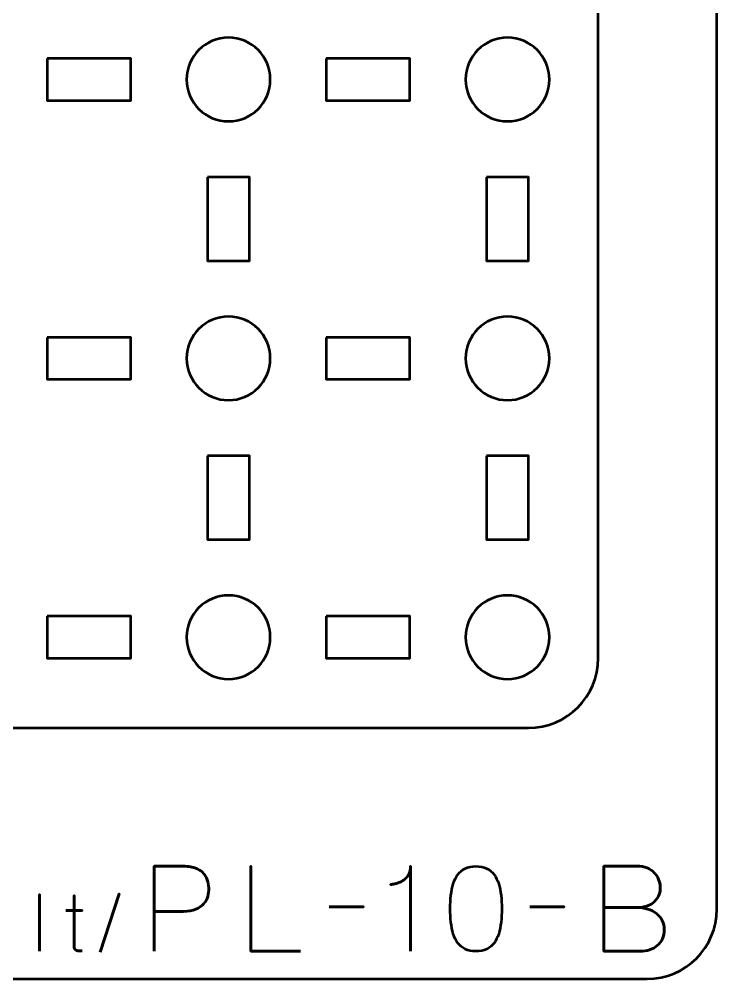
# Model space of a CAD drawing. Header units: centimetres. Extents: x -21 to 0, y -29.7 to 0.
# Drawn here: x -5 to 0, y -29.7 to -22.82 of the extents above; entities that cross this region are included whole.
import ezdxf

# ---------------------------------------------------------------- set-up
doc = ezdxf.new("R2010")
doc.units = ezdxf.units.CM
doc.header["$MEASUREMENT"] = 0
doc.layers.add('Layer 1', color=7, linetype='Continuous')

msp = doc.modelspace()

# ---------------------------------------------------------------- linework, layer by layer
at = {"layer": 'Layer 1', "color": 22, "lineweight": 53}
msp.add_open_spline([(-21.00003, -29.19996), (-21.00003, -29.19996), (-21.00003, -0.49992), (-21.00003, -0.49992), (-21.00003, -0.49992), (-21.00003, -0.22295), (-20.77694, 0.00004), (-20.49994, 0.00004), (-20.49994, 0.00004), (-20.49994, 0.00004), (-0.50008, 0.00004), (-0.50008, 0.00004), (-0.50008, 0.00004), (-0.22294, 0.00004), (0.00002, -0.22295), (0.00002, -0.49992), (0.00002, -0.49992), (0.00002, -0.49992), (0.00002, -29.19996), (0.00002, -29.19996), (0.00002, -29.19996), (0.00002, -29.47696), (-0.22294, -29.70005), (-0.50008, -29.70005), (-0.50008, -29.70005), (-0.50008, -29.70005), (-20.49994, -29.70005), (-20.49994, -29.70005), (-20.49994, -29.70005), (-20.77694, -29.70005), (-21.00003, -29.47696), (-21.00003, -29.19996)], degree=3, knots=[0, 0, 0, 0, 0.125, 0.125, 0.125, 0.125, 0.25, 0.25, 0.25, 0.25, 0.375, 0.375, 0.375, 0.375, 0.5, 0.5, 0.5, 0.5, 0.625, 0.625, 0.625, 0.625, 0.75, 0.75, 0.75, 0.75, 0.875, 0.875, 0.875, 0.875, 1, 1, 1, 1], dxfattribs=at)
at = {"layer": 'Layer 1', "color": 2, "lineweight": 53}
msp.add_open_spline([(-19.64997, -16.59999), (-19.64997, -16.59999), (-1.35004, -16.59999), (-1.35004, -16.59999), (-1.35004, -16.59999), (-1.07304, -16.59999), (-0.84994, -16.82309), (-0.84994, -17.10009), (-0.84994, -17.10009), (-0.84994, -17.10009), (-0.84994, -27.40007), (-0.84994, -27.40007), (-0.84994, -27.40007), (-0.84994, -27.67707), (-1.07304, -27.90003), (-1.35004, -27.90003), (-1.35004, -27.90003), (-1.35004, -27.90003), (-19.64997, -27.90003), (-19.64997, -27.90003), (-19.64997, -27.90003), (-19.92697, -27.90003), (-20.15006, -27.67707), (-20.15006, -27.40007), (-20.15006, -27.40007), (-20.15006, -27.40007), (-20.15006, -17.10009), (-20.15006, -17.10009), (-20.15006, -17.10009), (-20.15006, -16.82309), (-19.92697, -16.59999), (-19.64997, -16.59999)], degree=3, knots=[0, 0, 0, 0, 0.125, 0.125, 0.125, 0.125, 0.25, 0.25, 0.25, 0.25, 0.375, 0.375, 0.375, 0.375, 0.5, 0.5, 0.5, 0.5, 0.625, 0.625, 0.625, 0.625, 0.75, 0.75, 0.75, 0.75, 0.875, 0.875, 0.875, 0.875, 1, 1, 1, 1], dxfattribs=at)
at = {"layer": 'Layer 1', "lineweight": 53}
for points in [[(-3.20004, -23.24999), (-3.20004, -23.41576), (-3.33428, -23.55), (-3.50005, -23.55), (-3.50005, -23.55), (-3.66571, -23.55), (-3.80005, -23.41576), (-3.80005, -23.24999), (-3.80005, -23.24999), (-3.80005, -23.08433), (-3.66571, -22.94999), (-3.50005, -22.94999), (-3.50005, -22.94999), (-3.33428, -22.94999), (-3.20004, -23.08433), (-3.20004, -23.24999)], [(-1.19997, -23.24999), (-1.19997, -23.41576), (-1.33434, -23.55), (-1.49997, -23.55), (-1.49997, -23.55), (-1.66574, -23.55), (-1.79997, -23.41576), (-1.79997, -23.24999), (-1.79997, -23.24999), (-1.79997, -23.08433), (-1.66574, -22.94999), (-1.49997, -22.94999), (-1.49997, -22.94999), (-1.33434, -22.94999), (-1.19997, -23.08433), (-1.19997, -23.24999)], [(-4.79996, -23.10006), (-4.79996, -23.10006), (-4.19996, -23.10006), (-4.19996, -23.10006), (-4.19996, -23.10006), (-4.19996, -23.10006), (-4.19996, -23.40006), (-4.19996, -23.40006), (-4.19996, -23.40006), (-4.19996, -23.40006), (-4.79996, -23.40006), (-4.79996, -23.40006), (-4.79996, -23.40006), (-4.79996, -23.40006), (-4.79996, -23.10006), (-4.79996, -23.10006)], [(-2.80003, -23.10006), (-2.80003, -23.10006), (-2.20002, -23.10006), (-2.20002, -23.10006), (-2.20002, -23.10006), (-2.20002, -23.10006), (-2.20002, -23.40006), (-2.20002, -23.40006), (-2.20002, -23.40006), (-2.20002, -23.40006), (-2.80003, -23.40006), (-2.80003, -23.40006), (-2.80003, -23.40006), (-2.80003, -23.40006), (-2.80003, -23.10006), (-2.80003, -23.10006)], [(-3.64998, -23.95005), (-3.64998, -23.95005), (-3.34997, -23.95005), (-3.34997, -23.95005), (-3.34997, -23.95005), (-3.34997, -23.95005), (-3.34997, -24.55005), (-3.34997, -24.55005), (-3.34997, -24.55005), (-3.34997, -24.55005), (-3.64998, -24.55005), (-3.64998, -24.55005), (-3.64998, -24.55005), (-3.64998, -24.55005), (-3.64998, -23.95005), (-3.64998, -23.95005)], [(-1.65004, -23.95005), (-1.65004, -23.95005), (-1.35004, -23.95005), (-1.35004, -23.95005), (-1.35004, -23.95005), (-1.35004, -23.95005), (-1.35004, -24.55005), (-1.35004, -24.55005), (-1.35004, -24.55005), (-1.35004, -24.55005), (-1.65004, -24.55005), (-1.65004, -24.55005), (-1.65004, -24.55005), (-1.65004, -24.55005), (-1.65004, -23.95005), (-1.65004, -23.95005)], [(-3.20004, -25.25007), (-3.20004, -25.4157), (-3.33428, -25.55007), (-3.50005, -25.55007), (-3.50005, -25.55007), (-3.66571, -25.55007), (-3.80005, -25.4157), (-3.80005, -25.25007), (-3.80005, -25.25007), (-3.80005, -25.0843), (-3.66571, -24.95006), (-3.50005, -24.95006), (-3.50005, -24.95006), (-3.33428, -24.95006), (-3.20004, -25.0843), (-3.20004, -25.25007)], [(-1.19997, -25.25007), (-1.19997, -25.4157), (-1.33434, -25.55007), (-1.49997, -25.55007), (-1.49997, -25.55007), (-1.66574, -25.55007), (-1.79997, -25.4157), (-1.79997, -25.25007), (-1.79997, -25.25007), (-1.79997, -25.0843), (-1.66574, -24.95006), (-1.49997, -24.95006), (-1.49997, -24.95006), (-1.33434, -24.95006), (-1.19997, -25.0843), (-1.19997, -25.25007)], [(-4.79996, -25.1), (-4.79996, -25.1), (-4.19996, -25.1), (-4.19996, -25.1), (-4.19996, -25.1), (-4.19996, -25.1), (-4.19996, -25.4), (-4.19996, -25.4), (-4.19996, -25.4), (-4.19996, -25.4), (-4.79996, -25.4), (-4.79996, -25.4), (-4.79996, -25.4), (-4.79996, -25.4), (-4.79996, -25.1), (-4.79996, -25.1)], [(-2.80003, -25.1), (-2.80003, -25.1), (-2.20002, -25.1), (-2.20002, -25.1), (-2.20002, -25.1), (-2.20002, -25.1), (-2.20002, -25.4), (-2.20002, -25.4), (-2.20002, -25.4), (-2.20002, -25.4), (-2.80003, -25.4), (-2.80003, -25.4), (-2.80003, -25.4), (-2.80003, -25.4), (-2.80003, -25.1), (-2.80003, -25.1)], [(-3.64998, -25.94998), (-3.64998, -25.94998), (-3.34997, -25.94998), (-3.34997, -25.94998), (-3.34997, -25.94998), (-3.34997, -25.94998), (-3.34997, -26.54998), (-3.34997, -26.54998), (-3.34997, -26.54998), (-3.34997, -26.54998), (-3.64998, -26.54998), (-3.64998, -26.54998), (-3.64998, -26.54998), (-3.64998, -26.54998), (-3.64998, -25.94998), (-3.64998, -25.94998)], [(-1.65004, -25.94998), (-1.65004, -25.94998), (-1.35004, -25.94998), (-1.35004, -25.94998), (-1.35004, -25.94998), (-1.35004, -25.94998), (-1.35004, -26.54998), (-1.35004, -26.54998), (-1.35004, -26.54998), (-1.35004, -26.54998), (-1.65004, -26.54998), (-1.65004, -26.54998), (-1.65004, -26.54998), (-1.65004, -26.54998), (-1.65004, -25.94998), (-1.65004, -25.94998)], [(-3.20004, -27.25003), (-3.20004, -27.41566), (-3.33428, -27.55), (-3.50005, -27.55), (-3.50005, -27.55), (-3.66571, -27.55), (-3.80005, -27.41566), (-3.80005, -27.25003), (-3.80005, -27.25003), (-3.80005, -27.08437), (-3.66571, -26.95003), (-3.50005, -26.95003), (-3.50005, -26.95003), (-3.33428, -26.95003), (-3.20004, -27.08437), (-3.20004, -27.25003)], [(-1.19997, -27.25003), (-1.19997, -27.41566), (-1.33434, -27.55), (-1.49997, -27.55), (-1.49997, -27.55), (-1.66574, -27.55), (-1.79997, -27.41566), (-1.79997, -27.25003), (-1.79997, -27.25003), (-1.79997, -27.08437), (-1.66574, -26.95003), (-1.49997, -26.95003), (-1.49997, -26.95003), (-1.33434, -26.95003), (-1.19997, -27.08437), (-1.19997, -27.25003)], [(-4.79996, -27.1001), (-4.79996, -27.1001), (-4.19996, -27.1001), (-4.19996, -27.1001), (-4.19996, -27.1001), (-4.19996, -27.1001), (-4.19996, -27.40011), (-4.19996, -27.40011), (-4.19996, -27.40011), (-4.19996, -27.40011), (-4.79996, -27.40011), (-4.79996, -27.40011), (-4.79996, -27.40011), (-4.79996, -27.40011), (-4.79996, -27.1001), (-4.79996, -27.1001)], [(-2.80003, -27.1001), (-2.80003, -27.1001), (-2.20002, -27.1001), (-2.20002, -27.1001), (-2.20002, -27.1001), (-2.20002, -27.1001), (-2.20002, -27.40011), (-2.20002, -27.40011), (-2.20002, -27.40011), (-2.20002, -27.40011), (-2.80003, -27.40011), (-2.80003, -27.40011), (-2.80003, -27.40011), (-2.80003, -27.40011), (-2.80003, -27.1001), (-2.80003, -27.1001)]]:
    msp.add_open_spline(points, degree=3, knots=[0, 0, 0, 0, 0.25, 0.25, 0.25, 0.25, 0.5, 0.5, 0.5, 0.5, 0.75, 0.75, 0.75, 0.75, 1, 1, 1, 1], dxfattribs=at)
at = {"layer": 'Layer 1', "color": 30, "lineweight": 53}
for points, knots in [([(-4.03231, -29.50247), (-4.03231, -29.50247), (-4.03231, -28.89202), (-4.03231, -28.89202), (-4.03231, -28.89202), (-4.03231, -28.89202), (-3.83758, -28.89202), (-3.83758, -28.89202), (-3.83758, -28.89202), (-3.79863, -28.89216), (-3.7666, -28.89654), (-3.74134, -28.905), (-3.74134, -28.905), (-3.71622, -28.91333), (-3.69646, -28.9249), (-3.68221, -28.93958), (-3.68221, -28.93958), (-3.66796, -28.95411), (-3.6578, -28.97076), (-3.65159, -28.98953), (-3.65159, -28.98953), (-3.64552, -29.0083), (-3.64199, -29.02791), (-3.64115, -29.04865), (-3.64115, -29.04865), (-3.64016, -29.0694), (-3.64256, -29.08972), (-3.6482, -29.10947), (-3.6482, -29.10947), (-3.65399, -29.12923), (-3.66373, -29.14715), (-3.6777, -29.16324), (-3.6777, -29.16324), (-3.69152, -29.17932), (-3.71029, -29.19217), (-3.73386, -29.20162), (-3.73386, -29.20162), (-3.75742, -29.21122), (-3.78663, -29.21601), (-3.82149, -29.2163), (-3.82149, -29.2163), (-3.82149, -29.2163), (-4.03231, -29.2163), (-4.03231, -29.2163), (-4.03231, -29.2163), (-4.03231, -29.2163), (-3.82149, -29.2163), (-3.82149, -29.2163), (-3.82149, -29.2163), (-3.78734, -29.21601), (-3.75841, -29.21122), (-3.73499, -29.20162), (-3.73499, -29.20162), (-3.71142, -29.19217), (-3.69265, -29.17932), (-3.67854, -29.16324), (-3.67854, -29.16324), (-3.66457, -29.14715), (-3.65455, -29.12923), (-3.64863, -29.10947), (-3.64863, -29.10947), (-3.6427, -29.08972), (-3.64016, -29.0694), (-3.64115, -29.04865), (-3.64115, -29.04865), (-3.64199, -29.02791), (-3.64552, -29.0083), (-3.65187, -28.98953), (-3.65187, -28.98953), (-3.65808, -28.97076), (-3.66852, -28.95411), (-3.68278, -28.93958), (-3.68278, -28.93958), (-3.69717, -28.9249), (-3.71692, -28.91333), (-3.74204, -28.905), (-3.74204, -28.905), (-3.7673, -28.89654), (-3.79905, -28.89216), (-3.83758, -28.89202), (-3.83758, -28.89202), (-3.83758, -28.89202), (-4.03231, -28.89202), (-4.03231, -28.89202), (-4.03231, -28.89202), (-4.03231, -28.89202), (-4.03231, -29.50247), (-4.03231, -29.50247)], [0, 0, 0, 0, 0.0454545, 0.0454545, 0.0454545, 0.0454545, 0.0909091, 0.0909091, 0.0909091, 0.0909091, 0.1363636, 0.1363636, 0.1363636, 0.1363636, 0.1818182, 0.1818182, 0.1818182, 0.1818182, 0.2272727, 0.2272727, 0.2272727, 0.2272727, 0.2727273, 0.2727273, 0.2727273, 0.2727273, 0.3181818, 0.3181818, 0.3181818, 0.3181818, 0.3636364, 0.3636364, 0.3636364, 0.3636364, 0.4090909, 0.4090909, 0.4090909, 0.4090909, 0.4545455, 0.4545455, 0.4545455, 0.4545455, 0.5, 0.5, 0.5, 0.5, 0.5454545, 0.5454545, 0.5454545, 0.5454545, 0.5909091, 0.5909091, 0.5909091, 0.5909091, 0.6363636, 0.6363636, 0.6363636, 0.6363636, 0.6818182, 0.6818182, 0.6818182, 0.6818182, 0.7272727, 0.7272727, 0.7272727, 0.7272727, 0.7727273, 0.7727273, 0.7727273, 0.7727273, 0.8181818, 0.8181818, 0.8181818, 0.8181818, 0.8636364, 0.8636364, 0.8636364, 0.8636364, 0.9090909, 0.9090909, 0.9090909, 0.9090909, 0.9545455, 0.9545455, 0.9545455, 0.9545455, 1, 1, 1, 1]), ([(-2.98328, -29.50247), (-2.98328, -29.50247), (-3.33973, -29.50247), (-3.33973, -29.50247), (-3.33973, -29.50247), (-3.33973, -29.50247), (-3.33973, -28.89202), (-3.33973, -28.89202), (-3.33973, -28.89202), (-3.33973, -28.89202), (-3.33973, -29.50247), (-3.33973, -29.50247), (-3.33973, -29.50247), (-3.33973, -29.50247), (-2.98328, -29.50247), (-2.98328, -29.50247)], [0, 0, 0, 0, 0.25, 0.25, 0.25, 0.25, 0.5, 0.5, 0.5, 0.5, 0.75, 0.75, 0.75, 0.75, 1, 1, 1, 1]), ([(-2.19503, -29.50247), (-2.19503, -29.50247), (-2.19503, -28.89202), (-2.19503, -28.89202), (-2.19503, -28.89202), (-2.19517, -28.91276), (-2.19884, -28.93054), (-2.20589, -28.94536), (-2.20589, -28.94536), (-2.21281, -28.96032), (-2.22198, -28.9726), (-2.23327, -28.98247), (-2.23327, -28.98247), (-2.24456, -28.99235), (-2.25669, -29.00025), (-2.26967, -29.00618), (-2.26967, -29.00618), (-2.28266, -29.01197), (-2.29522, -29.01634), (-2.30735, -29.01902), (-2.30735, -29.01902), (-2.31963, -29.02184), (-2.33007, -29.02354), (-2.33896, -29.0241), (-2.33896, -29.0241), (-2.33007, -29.02354), (-2.31963, -29.02184), (-2.30735, -29.01902), (-2.30735, -29.01902), (-2.29522, -29.01634), (-2.28266, -29.01197), (-2.26967, -29.00618), (-2.26967, -29.00618), (-2.25669, -29.00025), (-2.24456, -28.99235), (-2.23327, -28.98247), (-2.23327, -28.98247), (-2.22198, -28.9726), (-2.21281, -28.96032), (-2.20589, -28.94536), (-2.20589, -28.94536), (-2.19884, -28.93054), (-2.19517, -28.91276), (-2.19503, -28.89202), (-2.19503, -28.89202), (-2.19503, -28.89202), (-2.19503, -29.50247), (-2.19503, -29.50247)], [0, 0, 0, 0, 0.0833333, 0.0833333, 0.0833333, 0.0833333, 0.1666667, 0.1666667, 0.1666667, 0.1666667, 0.25, 0.25, 0.25, 0.25, 0.3333333, 0.3333333, 0.3333333, 0.3333333, 0.4166667, 0.4166667, 0.4166667, 0.4166667, 0.5, 0.5, 0.5, 0.5, 0.5833333, 0.5833333, 0.5833333, 0.5833333, 0.6666667, 0.6666667, 0.6666667, 0.6666667, 0.75, 0.75, 0.75, 0.75, 0.8333333, 0.8333333, 0.8333333, 0.8333333, 0.9166667, 0.9166667, 0.9166667, 0.9166667, 1, 1, 1, 1]), ([(-1.72597, -29.50247), (-1.69633, -29.50233), (-1.67079, -29.49711), (-1.64948, -29.48695), (-1.64948, -29.48695), (-1.62832, -29.47679), (-1.61068, -29.46225), (-1.59657, -29.44377), (-1.59657, -29.44377), (-1.5826, -29.42514), (-1.57159, -29.40313), (-1.5634, -29.37773), (-1.5634, -29.37773), (-1.55536, -29.35233), (-1.54958, -29.32453), (-1.54633, -29.29405), (-1.54633, -29.29405), (-1.54294, -29.26357), (-1.54125, -29.23154), (-1.54139, -29.19767), (-1.54139, -29.19767), (-1.54125, -29.16394), (-1.54294, -29.13191), (-1.54633, -29.10157), (-1.54633, -29.10157), (-1.54958, -29.07123), (-1.55536, -29.04329), (-1.5634, -29.01789), (-1.5634, -29.01789), (-1.57159, -28.99263), (-1.5826, -28.97062), (-1.59657, -28.95185), (-1.59657, -28.95185), (-1.61068, -28.93323), (-1.62832, -28.91869), (-1.64948, -28.90853), (-1.64948, -28.90853), (-1.67079, -28.89823), (-1.69633, -28.89301), (-1.72597, -28.89287), (-1.72597, -28.89287), (-1.7556, -28.89301), (-1.78114, -28.89823), (-1.80245, -28.90853), (-1.80245, -28.90853), (-1.82361, -28.91869), (-1.84125, -28.93323), (-1.85536, -28.95185), (-1.85536, -28.95185), (-1.86934, -28.97062), (-1.88034, -28.99263), (-1.88853, -29.01789), (-1.88853, -29.01789), (-1.89657, -29.04329), (-1.90236, -29.07123), (-1.9056, -29.10157), (-1.9056, -29.10157), (-1.90899, -29.13191), (-1.91068, -29.16394), (-1.91054, -29.19767), (-1.91054, -29.19767), (-1.91068, -29.23154), (-1.90899, -29.26357), (-1.9056, -29.29405), (-1.9056, -29.29405), (-1.90236, -29.32453), (-1.89657, -29.35233), (-1.88853, -29.37773), (-1.88853, -29.37773), (-1.88034, -29.40313), (-1.86934, -29.42514), (-1.85536, -29.44377), (-1.85536, -29.44377), (-1.84125, -29.46225), (-1.82361, -29.47679), (-1.80245, -29.48695), (-1.80245, -29.48695), (-1.78114, -29.49711), (-1.7556, -29.50233), (-1.72597, -29.50247)], [0, 0, 0, 0, 0.05, 0.05, 0.05, 0.05, 0.1, 0.1, 0.1, 0.1, 0.15, 0.15, 0.15, 0.15, 0.2, 0.2, 0.2, 0.2, 0.25, 0.25, 0.25, 0.25, 0.3, 0.3, 0.3, 0.3, 0.35, 0.35, 0.35, 0.35, 0.4, 0.4, 0.4, 0.4, 0.45, 0.45, 0.45, 0.45, 0.5, 0.5, 0.5, 0.5, 0.55, 0.55, 0.55, 0.55, 0.6, 0.6, 0.6, 0.6, 0.65, 0.65, 0.65, 0.65, 0.7, 0.7, 0.7, 0.7, 0.75, 0.75, 0.75, 0.75, 0.8, 0.8, 0.8, 0.8, 0.85, 0.85, 0.85, 0.85, 0.9, 0.9, 0.9, 0.9, 0.95, 0.95, 0.95, 0.95, 1, 1, 1, 1]), ([(-1.72597, -29.50247), (-1.69633, -29.50233), (-1.67079, -29.49711), (-1.64948, -29.48695), (-1.64948, -29.48695), (-1.62832, -29.47679), (-1.61068, -29.46225), (-1.59657, -29.44377), (-1.59657, -29.44377), (-1.5826, -29.42514), (-1.57159, -29.40313), (-1.5634, -29.37773), (-1.5634, -29.37773), (-1.55536, -29.35233), (-1.54958, -29.32453), (-1.54633, -29.29405), (-1.54633, -29.29405), (-1.54294, -29.26357), (-1.54125, -29.23154), (-1.54139, -29.19767), (-1.54139, -29.19767), (-1.54125, -29.16394), (-1.54294, -29.13191), (-1.54633, -29.10157), (-1.54633, -29.10157), (-1.54958, -29.07123), (-1.55536, -29.04329), (-1.5634, -29.01789), (-1.5634, -29.01789), (-1.57159, -28.99263), (-1.5826, -28.97062), (-1.59657, -28.95185), (-1.59657, -28.95185), (-1.61068, -28.93323), (-1.62832, -28.91869), (-1.64948, -28.90853), (-1.64948, -28.90853), (-1.67079, -28.89823), (-1.69633, -28.89301), (-1.72597, -28.89287), (-1.72597, -28.89287), (-1.7556, -28.89301), (-1.78114, -28.89823), (-1.80245, -28.90853), (-1.80245, -28.90853), (-1.82361, -28.91869), (-1.84125, -28.93323), (-1.85536, -28.95185), (-1.85536, -28.95185), (-1.86934, -28.97062), (-1.88034, -28.99263), (-1.88853, -29.01789), (-1.88853, -29.01789), (-1.89657, -29.04329), (-1.90236, -29.07123), (-1.9056, -29.10157), (-1.9056, -29.10157), (-1.90899, -29.13191), (-1.91068, -29.16394), (-1.91054, -29.19767), (-1.91054, -29.19767), (-1.91068, -29.23154), (-1.90899, -29.26357), (-1.9056, -29.29405), (-1.9056, -29.29405), (-1.90236, -29.32453), (-1.89657, -29.35233), (-1.88853, -29.37773), (-1.88853, -29.37773), (-1.88034, -29.40313), (-1.86934, -29.42514), (-1.85536, -29.44377), (-1.85536, -29.44377), (-1.84125, -29.46225), (-1.82361, -29.47679), (-1.80245, -29.48695), (-1.80245, -29.48695), (-1.78114, -29.49711), (-1.7556, -29.50233), (-1.72597, -29.50247)], [0, 0, 0, 0, 0.05, 0.05, 0.05, 0.05, 0.1, 0.1, 0.1, 0.1, 0.15, 0.15, 0.15, 0.15, 0.2, 0.2, 0.2, 0.2, 0.25, 0.25, 0.25, 0.25, 0.3, 0.3, 0.3, 0.3, 0.35, 0.35, 0.35, 0.35, 0.4, 0.4, 0.4, 0.4, 0.45, 0.45, 0.45, 0.45, 0.5, 0.5, 0.5, 0.5, 0.55, 0.55, 0.55, 0.55, 0.6, 0.6, 0.6, 0.6, 0.65, 0.65, 0.65, 0.65, 0.7, 0.7, 0.7, 0.7, 0.75, 0.75, 0.75, 0.75, 0.8, 0.8, 0.8, 0.8, 0.85, 0.85, 0.85, 0.85, 0.9, 0.9, 0.9, 0.9, 0.95, 0.95, 0.95, 0.95, 1, 1, 1, 1]), ([(-0.80902, -29.18836), (-0.80902, -29.18836), (-0.57449, -29.18836), (-0.57449, -29.18836), (-0.57449, -29.18836), (-0.54401, -29.18821), (-0.51805, -29.18398), (-0.49617, -29.17566), (-0.49617, -29.17566), (-0.47444, -29.16747), (-0.4568, -29.15632), (-0.44312, -29.14235), (-0.44312, -29.14235), (-0.42943, -29.12838), (-0.41955, -29.11258), (-0.41334, -29.09508), (-0.41334, -29.09508), (-0.40727, -29.07772), (-0.40445, -29.05966), (-0.40516, -29.04103), (-0.40516, -29.04103), (-0.406, -29.02241), (-0.40996, -29.00435), (-0.41701, -28.98671), (-0.41701, -28.98671), (-0.42393, -28.96907), (-0.43437, -28.95312), (-0.44806, -28.93887), (-0.44806, -28.93887), (-0.46174, -28.92462), (-0.47882, -28.91333), (-0.49956, -28.905), (-0.49956, -28.905), (-0.5203, -28.89654), (-0.54472, -28.89216), (-0.5728, -28.89202), (-0.5728, -28.89202), (-0.5728, -28.89202), (-0.80902, -28.89202), (-0.80902, -28.89202), (-0.80902, -28.89202), (-0.80902, -28.89202), (-0.80902, -29.50247), (-0.80902, -29.50247), (-0.80902, -29.50247), (-0.80902, -29.50247), (-0.54909, -29.50247), (-0.54909, -29.50247), (-0.54909, -29.50247), (-0.52482, -29.50247), (-0.50224, -29.49894), (-0.48136, -29.49203), (-0.48136, -29.49203), (-0.46047, -29.48497), (-0.44227, -29.47495), (-0.42647, -29.46155), (-0.42647, -29.46155), (-0.4108, -29.44828), (-0.39853, -29.4322), (-0.38978, -29.41315), (-0.38978, -29.41315), (-0.38103, -29.3941), (-0.37651, -29.37251), (-0.37637, -29.34838), (-0.37637, -29.34838), (-0.37694, -29.3241), (-0.38202, -29.30223), (-0.39175, -29.28262), (-0.39175, -29.28262), (-0.40149, -29.263), (-0.41504, -29.24621), (-0.43253, -29.2321), (-0.43253, -29.2321), (-0.45003, -29.21813), (-0.47092, -29.20726), (-0.4949, -29.19979), (-0.4949, -29.19979), (-0.51889, -29.19231), (-0.54542, -29.1885), (-0.57449, -29.18836), (-0.57449, -29.18836), (-0.54542, -29.1885), (-0.51889, -29.19231), (-0.4949, -29.19979), (-0.4949, -29.19979), (-0.47092, -29.20726), (-0.45003, -29.21813), (-0.43253, -29.2321), (-0.43253, -29.2321), (-0.41504, -29.24621), (-0.40149, -29.263), (-0.39175, -29.28262), (-0.39175, -29.28262), (-0.38202, -29.30223), (-0.37694, -29.3241), (-0.37637, -29.34838), (-0.37637, -29.34838), (-0.37651, -29.37251), (-0.38103, -29.3941), (-0.38978, -29.41315), (-0.38978, -29.41315), (-0.39853, -29.4322), (-0.4108, -29.44828), (-0.42647, -29.46155), (-0.42647, -29.46155), (-0.44227, -29.47495), (-0.46047, -29.48497), (-0.48136, -29.49203), (-0.48136, -29.49203), (-0.50224, -29.49894), (-0.52482, -29.50247), (-0.54909, -29.50247), (-0.54909, -29.50247), (-0.54909, -29.50247), (-0.80902, -29.50247), (-0.80902, -29.50247), (-0.80902, -29.50247), (-0.80902, -29.50247), (-0.80902, -28.89202), (-0.80902, -28.89202), (-0.80902, -28.89202), (-0.80902, -28.89202), (-0.5728, -28.89202), (-0.5728, -28.89202), (-0.5728, -28.89202), (-0.54472, -28.89216), (-0.5203, -28.89654), (-0.49956, -28.905), (-0.49956, -28.905), (-0.47882, -28.91333), (-0.46174, -28.92462), (-0.44806, -28.93887), (-0.44806, -28.93887), (-0.43437, -28.95312), (-0.42393, -28.96907), (-0.41701, -28.98671), (-0.41701, -28.98671), (-0.40996, -29.00435), (-0.406, -29.02241), (-0.40516, -29.04103), (-0.40516, -29.04103), (-0.40445, -29.05966), (-0.40727, -29.07772), (-0.41334, -29.09508), (-0.41334, -29.09508), (-0.41955, -29.11258), (-0.42943, -29.12838), (-0.44312, -29.14235), (-0.44312, -29.14235), (-0.4568, -29.15632), (-0.47444, -29.16747), (-0.49617, -29.17566), (-0.49617, -29.17566), (-0.51805, -29.18398), (-0.54401, -29.18821), (-0.57449, -29.18836), (-0.57449, -29.18836), (-0.57449, -29.18836), (-0.80902, -29.18836), (-0.80902, -29.18836)], [0, 0, 0, 0, 0.025, 0.025, 0.025, 0.025, 0.05, 0.05, 0.05, 0.05, 0.075, 0.075, 0.075, 0.075, 0.1, 0.1, 0.1, 0.1, 0.125, 0.125, 0.125, 0.125, 0.15, 0.15, 0.15, 0.15, 0.175, 0.175, 0.175, 0.175, 0.2, 0.2, 0.2, 0.2, 0.225, 0.225, 0.225, 0.225, 0.25, 0.25, 0.25, 0.25, 0.275, 0.275, 0.275, 0.275, 0.3, 0.3, 0.3, 0.3, 0.325, 0.325, 0.325, 0.325, 0.35, 0.35, 0.35, 0.35, 0.375, 0.375, 0.375, 0.375, 0.4, 0.4, 0.4, 0.4, 0.425, 0.425, 0.425, 0.425, 0.45, 0.45, 0.45, 0.45, 0.475, 0.475, 0.475, 0.475, 0.5, 0.5, 0.5, 0.5, 0.525, 0.525, 0.525, 0.525, 0.55, 0.55, 0.55, 0.55, 0.575, 0.575, 0.575, 0.575, 0.6, 0.6, 0.6, 0.6, 0.625, 0.625, 0.625, 0.625, 0.65, 0.65, 0.65, 0.65, 0.675, 0.675, 0.675, 0.675, 0.7, 0.7, 0.7, 0.7, 0.725, 0.725, 0.725, 0.725, 0.75, 0.75, 0.75, 0.75, 0.775, 0.775, 0.775, 0.775, 0.8, 0.8, 0.8, 0.8, 0.825, 0.825, 0.825, 0.825, 0.85, 0.85, 0.85, 0.85, 0.875, 0.875, 0.875, 0.875, 0.9, 0.9, 0.9, 0.9, 0.925, 0.925, 0.925, 0.925, 0.95, 0.95, 0.95, 0.95, 0.975, 0.975, 0.975, 0.975, 1, 1, 1, 1]), ([(-4.85358, -29.50247), (-4.85358, -29.50247), (-4.85358, -29.09551), (-4.85358, -29.09551), (-4.85358, -29.09551), (-4.85358, -29.09551), (-4.85358, -29.50247), (-4.85358, -29.50247)], [0, 0, 0, 0, 0.5, 0.5, 0.5, 0.5, 1, 1, 1, 1]), ([(-4.54878, -29.49965), (-4.55574, -29.50021), (-4.5627, -29.5004), (-4.56948, -29.50021), (-4.56948, -29.50021), (-4.57625, -29.50002), (-4.58237, -29.49899), (-4.58792, -29.49692), (-4.58792, -29.49692), (-4.59347, -29.49494), (-4.59789, -29.49137), (-4.60127, -29.48629), (-4.60127, -29.48629), (-4.60457, -29.48121), (-4.60626, -29.47397), (-4.60635, -29.46465), (-4.60635, -29.46465), (-4.60635, -29.46023), (-4.60635, -29.45271), (-4.60635, -29.44217), (-4.60635, -29.44217), (-4.60635, -29.43154), (-4.60635, -29.41874), (-4.60635, -29.4036), (-4.60635, -29.4036), (-4.60635, -29.38845), (-4.60635, -29.3719), (-4.60635, -29.35393), (-4.60635, -29.35393), (-4.60635, -29.33596), (-4.60635, -29.31743), (-4.60635, -29.29824), (-4.60635, -29.29824), (-4.60635, -29.27905), (-4.60635, -29.26014), (-4.60635, -29.24142), (-4.60635, -29.24142), (-4.60635, -29.2227), (-4.60635, -29.2051), (-4.60635, -29.18855), (-4.60635, -29.18855), (-4.60635, -29.17199), (-4.60635, -29.15731), (-4.60635, -29.14462), (-4.60635, -29.14462), (-4.60635, -29.13182), (-4.60635, -29.12185), (-4.60635, -29.11451), (-4.60635, -29.11451), (-4.60635, -29.10727), (-4.60635, -29.1035), (-4.60635, -29.10341), (-4.60635, -29.10341), (-4.60635, -29.1035), (-4.60635, -29.10727), (-4.60635, -29.11451), (-4.60635, -29.11451), (-4.60635, -29.12185), (-4.60635, -29.13182), (-4.60635, -29.14462), (-4.60635, -29.14462), (-4.60635, -29.15731), (-4.60635, -29.17199), (-4.60635, -29.18855), (-4.60635, -29.18855), (-4.60635, -29.2051), (-4.60635, -29.2227), (-4.60635, -29.24142), (-4.60635, -29.24142), (-4.60635, -29.26014), (-4.60635, -29.27905), (-4.60635, -29.29824), (-4.60635, -29.29824), (-4.60635, -29.31743), (-4.60635, -29.33596), (-4.60635, -29.35393), (-4.60635, -29.35393), (-4.60635, -29.3719), (-4.60635, -29.38845), (-4.60635, -29.4036), (-4.60635, -29.4036), (-4.60635, -29.41874), (-4.60635, -29.43154), (-4.60635, -29.44217), (-4.60635, -29.44217), (-4.60635, -29.45271), (-4.60635, -29.46023), (-4.60635, -29.46465), (-4.60635, -29.46465), (-4.60626, -29.47397), (-4.60457, -29.48121), (-4.60127, -29.48629), (-4.60127, -29.48629), (-4.59789, -29.49137), (-4.59347, -29.49494), (-4.58792, -29.49692), (-4.58792, -29.49692), (-4.58237, -29.49899), (-4.57625, -29.50002), (-4.56948, -29.50021), (-4.56948, -29.50021), (-4.5627, -29.5004), (-4.55574, -29.50021), (-4.54878, -29.49965)], [0, 0, 0, 0, 0.0384615, 0.0384615, 0.0384615, 0.0384615, 0.0769231, 0.0769231, 0.0769231, 0.0769231, 0.1153846, 0.1153846, 0.1153846, 0.1153846, 0.1538462, 0.1538462, 0.1538462, 0.1538462, 0.1923077, 0.1923077, 0.1923077, 0.1923077, 0.2307692, 0.2307692, 0.2307692, 0.2307692, 0.2692308, 0.2692308, 0.2692308, 0.2692308, 0.3076923, 0.3076923, 0.3076923, 0.3076923, 0.3461538, 0.3461538, 0.3461538, 0.3461538, 0.3846154, 0.3846154, 0.3846154, 0.3846154, 0.4230769, 0.4230769, 0.4230769, 0.4230769, 0.4615385, 0.4615385, 0.4615385, 0.4615385, 0.5, 0.5, 0.5, 0.5, 0.5384615, 0.5384615, 0.5384615, 0.5384615, 0.5769231, 0.5769231, 0.5769231, 0.5769231, 0.6153846, 0.6153846, 0.6153846, 0.6153846, 0.6538462, 0.6538462, 0.6538462, 0.6538462, 0.6923077, 0.6923077, 0.6923077, 0.6923077, 0.7307692, 0.7307692, 0.7307692, 0.7307692, 0.7692308, 0.7692308, 0.7692308, 0.7692308, 0.8076923, 0.8076923, 0.8076923, 0.8076923, 0.8461538, 0.8461538, 0.8461538, 0.8461538, 0.8846154, 0.8846154, 0.8846154, 0.8846154, 0.9230769, 0.9230769, 0.9230769, 0.9230769, 0.9615385, 0.9615385, 0.9615385, 0.9615385, 1, 1, 1, 1]), ([(-4.42065, -29.50811), (-4.42065, -29.50811), (-4.28236, -29.09156), (-4.28236, -29.09156), (-4.28236, -29.09156), (-4.28236, -29.09156), (-4.42065, -29.50811), (-4.42065, -29.50811)], [0, 0, 0, 0, 0.5, 0.5, 0.5, 0.5, 1, 1, 1, 1]), ([(-4.66562, -29.21009), (-4.66562, -29.21009), (-4.54765, -29.21009), (-4.54765, -29.21009), (-4.54765, -29.21009), (-4.54765, -29.21009), (-4.66562, -29.21009), (-4.66562, -29.21009)], [0, 0, 0, 0, 0.5, 0.5, 0.5, 0.5, 1, 1, 1, 1]), ([(-2.77923, -29.18328), (-2.77923, -29.18328), (-2.53285, -29.18328), (-2.53285, -29.18328), (-2.53285, -29.18328), (-2.53285, -29.18328), (-2.77923, -29.18328), (-2.77923, -29.18328)], [0, 0, 0, 0, 0.5, 0.5, 0.5, 0.5, 1, 1, 1, 1]), ([(-1.34073, -29.18328), (-1.34073, -29.18328), (-1.09435, -29.18328), (-1.09435, -29.18328), (-1.09435, -29.18328), (-1.09435, -29.18328), (-1.34073, -29.18328), (-1.34073, -29.18328)], [0, 0, 0, 0, 0.5, 0.5, 0.5, 0.5, 1, 1, 1, 1])]:
    msp.add_open_spline(points, degree=3, knots=knots, dxfattribs=at)

doc.saveas('drawing.dxf')
